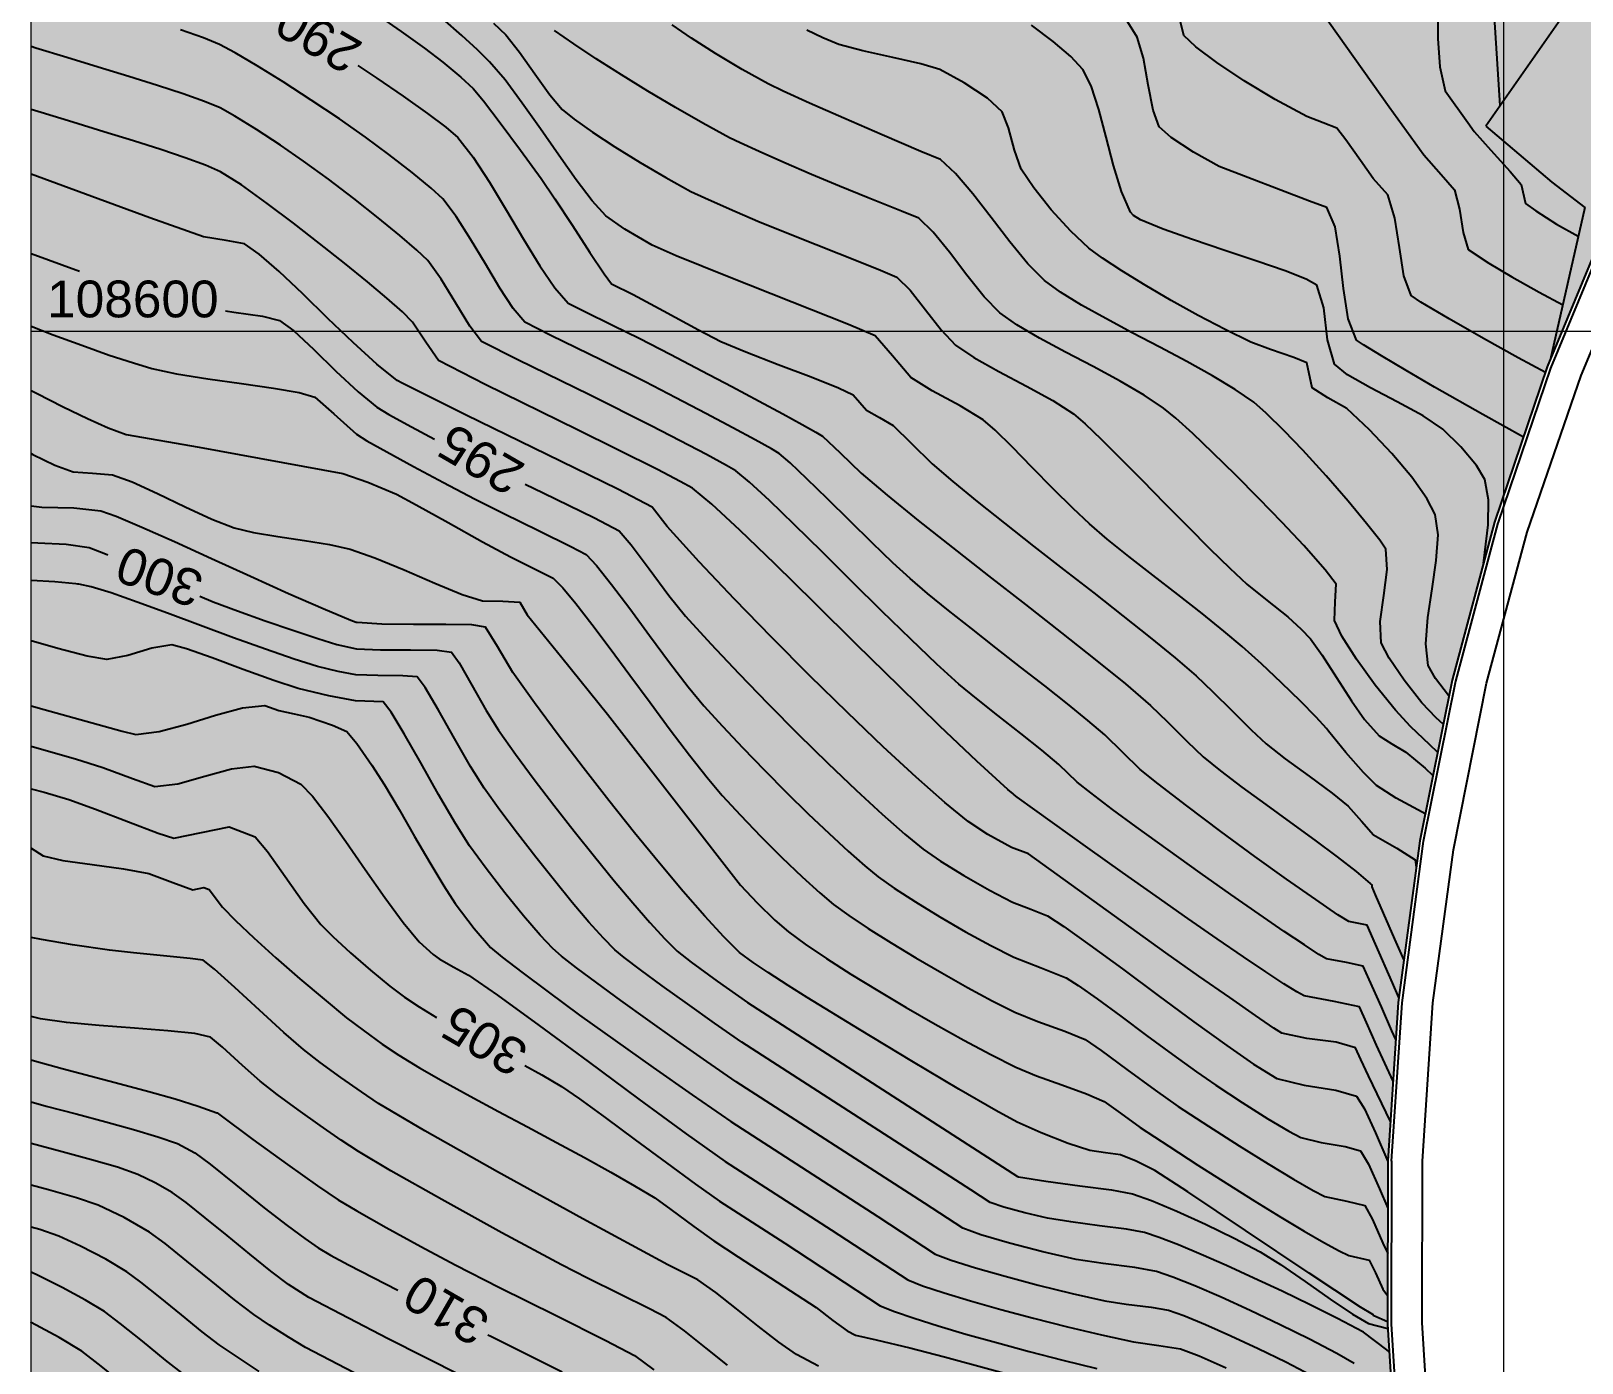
# Model space of a CAD drawing. Extents: x 62300 to 62842, y 108162 to 108784.
# Drawn here: x 62300 to 62352.7, y 108565 to 108610.2 of the extents above; entities that cross this region are included whole.
import ezdxf
from ezdxf.enums import TextEntityAlignment as Align

# ---------------------------------------------------------------- set-up
doc = ezdxf.new("R2010")
doc.units = 0
doc.header["$LTSCALE"] = 1.000002
doc.header["$MEASUREMENT"] = 0
for name, color, linetype in [('colore lago', 131, 'Continuous'), ('coordinate', 2, 'Continuous'), ('Couronnement', 7, 'Continuous'), ('curve livello 1m', 2, 'Continuous'), ('curve livello 5m', 7, 'Continuous'), ('Per+Mod Surf', 7, 'Continuous')]:
    doc.layers.add(name, color=color, linetype=linetype)
doc.layers.add('Colori bordi', color=5, linetype='Continuous', plot=False)
doc.styles.add('ARIAL', font='arial.ttf')

msp = doc.modelspace()

# ---------------------------------------------------------------- hatches: boundary and pattern name
at = {"layer": 'colore lago', "linetype": 'Continuous', "lineweight": 0}
msp.add_hatch(color=256, dxfattribs=at).paths.add_polyline_path([(62424.984, 108653.069), (62419.433, 108652.547), (62413.953, 108651.637), (62408.529, 108650.359), (62403.21, 108648.764), (62398.021, 108646.797), (62392.955, 108644.487), (62388.067, 108641.873), (62383.347, 108638.914), (62379.143, 108635.919), (62374.987, 108632.528), (62370.912, 108628.752), (62367.864, 108625.55), (62364.577, 108621.72), (62361.992, 108618.302), (62358.884, 108613.699), (62356.087, 108608.883), (62353.615, 108603.924), (62351.491, 108598.79), (62349.698, 108593.52), (62348.257, 108588.148), (62347.162, 108582.699), (62346.433, 108577.206), (62346.076, 108571.827), (62346.067, 108566.27), (62346.414, 108560.708), (62347.156, 108555.214), (62348.241, 108549.757), (62349.108, 108546.543), (62347.868, 108543.897), (62343.805, 108542.34), (62343.071, 108542.931), (62342.215, 108543.399), (62341.494, 108543.605), (62340.731, 108543.397), (62339.788, 108542.895), (62338.814, 108542.367), (62337.958, 108542.081), (62337.463, 108542.167), (62336.538, 108542.374), (62334.253, 108542.969), (62331.322, 108543.785), (62328.139, 108544.685), (62325.098, 108545.533), (62322.593, 108546.195), (62321.848, 108546.361), (62320.984, 108546.545), (62320.474, 108546.666), (62319.859, 108546.963), (62319.103, 108547.335), (62317.961, 108547.824), (62316.581, 108548.386), (62315.066, 108548.989), (62313.523, 108549.599), (62312.055, 108550.183), (62310.769, 108550.711), (62309.769, 108551.147), (62309.112, 108551.475), (62308.074, 108552.131), (62305.134, 108553.829), (62301.974, 108555.846), (62300, 108557.145), (62300, 108746.102), (62331.882, 108763.679), (62334.507, 108761.512), (62338.392, 108758.6), (62343.084, 108755.721), (62348.103, 108752.428), (62352.959, 108748.821), (62356.982, 108746.672), (62361.491, 108743.204), (62364.809, 108741.018), (62364.85, 108740.982), (62366.701, 108739.452), (62368.7, 108737.832), (62369.305, 108737.355), (62369.749, 108737.014), (62370.359, 108736.582), (62371.24, 108735.973), (62371.627, 108735.711), (62374.472, 108733.847), (62374.708, 108733.696), (62375.544, 108733.194), (62376.513, 108732.622), (62377.024, 108732.307), (62377.264, 108731.984), (62377.853, 108731.572), (62378.743, 108731.016), (62379.493, 108730.514), (62379.904, 108730.173), (62380.53, 108729.628), (62381.289, 108728.95), (62382.099, 108728.213), (62382.879, 108727.488), (62383.568, 108726.81), (62384.361, 108726.013), (62384.891, 108725.5), (62385.513, 108725.007), (62386.29, 108724.44), (62387.153, 108723.834), (62388.028, 108723.224), (62388.845, 108722.646), (62389.533, 108722.136), (62390.019, 108721.728), (62390.461, 108721.189), (62391.046, 108720.467), (62391.593, 108719.84), (62392.228, 108719.121), (62392.561, 108718.731), (62392.862, 108718.087), (62393.16, 108717.245), (62393.458, 108716.296), (62393.758, 108715.335), (62394.064, 108714.455), (62394.378, 108713.747), (62394.629, 108713.387), (62395.018, 108712.892), (62395.432, 108712.426), (62395.814, 108712.034), (62396.33, 108711.596), (62397.152, 108710.938), (62398.032, 108710.258), (62398.87, 108709.636), (62399.584, 108709.126), (62399.96, 108708.881), (62400.685, 108708.661), (62401.612, 108708.484), (62402.549, 108708.306), (62403.305, 108708.084), (62403.979, 108707.68), (62404.973, 108707.002), (62405.674, 108706.477), (62406.299, 108705.979), (62406.659, 108705.658), (62407.074, 108705.014), (62407.565, 108704.234), (62408.06, 108703.631), (62408.444, 108703.148), (62408.613, 108702.358), (62408.809, 108701.374), (62409.055, 108700.585), (62409.399, 108699.598), (62409.737, 108698.707), (62410.053, 108697.961), (62410.417, 108697.156), (62410.768, 108696.423), (62411.044, 108695.894), (62411.352, 108695.436), (62411.941, 108694.585), (62412.688, 108693.536), (62413.24, 108692.756), (62413.64, 108692.028), (62414.101, 108691.1), (62414.582, 108690.096), (62415.042, 108689.143), (62415.44, 108688.363), (62415.735, 108687.883), (62416.22, 108687.475), (62417.091, 108686.877), (62417.986, 108686.309), (62418.762, 108685.857), (62419.277, 108685.61), (62419.98, 108685.523), (62420.747, 108685.436), (62421.269, 108685.254), (62422.042, 108684.935), (62422.834, 108684.575), (62423.302, 108684.318), (62424.281, 108683.305), (62425.656, 108681.875), (62426.449, 108681.066), (62427.156, 108680.351), (62427.673, 108679.833), (62427.895, 108679.62), (62428.432, 108679.384), (62429.04, 108678.92), (62429.869, 108678.212), (62430.484, 108677.629), (62430.843, 108677.243), (62431.218, 108676.364), (62431.557, 108675.296), (62431.913, 108674.527), (62432.355, 108674.247), (62432.858, 108673.942), (62433.455, 108673.231), (62434.097, 108672.326), (62434.701, 108671.601), (62435.197, 108671.28), (62435.685, 108671.01), (62436.144, 108670.755), (62436.707, 108670.388), (62437.492, 108669.855), (62438.358, 108669.253), (62439.162, 108668.678), (62440.078, 108667.996), (62441.13, 108667.19), (62442.002, 108666.501), (62442.908, 108665.758), (62443.789, 108665.021), (62444.562, 108664.359), (62445.144, 108663.844), (62445.453, 108663.547), (62446.014, 108662.665), (62446.501, 108661.941), (62447.153, 108661.7), (62448.876, 108661.081), (62447.183, 108652.749), (62446.943, 108651.566), (62441.595, 108652.495), (62436.09, 108653.04), (62430.527, 108653.236)])

# ---------------------------------------------------------------- linework, layer by layer
at = {"layer": 'Colori bordi', "linetype": 'Continuous', "lineweight": 0, "flags": 128}
for points in [[(62300, 108557.145), (62300, 108746.102)], [(62353.615, 108603.924), (62351.491, 108598.79), (62349.698, 108593.52), (62348.257, 108588.148), (62347.162, 108582.699), (62346.433, 108577.206), (62346.076, 108571.827), (62346.067, 108566.27), (62346.414, 108560.708)]]:
    msp.add_lwpolyline(points, dxfattribs=at)
at = {"layer": 'coordinate', "linetype": 'Continuous', "lineweight": 0}
for p, q in [((62350, 108778.484), (62350, 108403.974)), ((62300, 108600), (62447.744, 108600))]:
    msp.add_line(p, q, dxfattribs=at)
at = {"layer": 'Couronnement', "linetype": 'Continuous'}
for p, q in [((62353.615, 108603.924), (62351.491, 108598.79)), ((62353.726, 108603.878), (62351.602, 108598.744)), ((62352.639, 108598.497), (62354.69, 108603.437)), ((62351.491, 108598.79), (62349.698, 108593.52)), ((62351.602, 108598.744), (62349.811, 108593.481)), ((62350.812, 108593.172), (62352.639, 108598.497)), ((62349.698, 108593.52), (62348.257, 108588.148)), ((62349.814, 108593.489), (62348.373, 108588.117)), ((62349.429, 108588.045), (62350.812, 108593.172)), ((62348.257, 108588.148), (62347.162, 108582.699)), ((62348.373, 108588.117), (62347.279, 108582.675)), ((62348.311, 108582.387), (62349.429, 108588.045)), ((62347.162, 108582.699), (62346.433, 108577.206)), ((62347.281, 108582.683), (62346.551, 108577.187)), ((62347.601, 108577.186), (62348.311, 108582.387)), ((62346.433, 108577.206), (62346.076, 108571.827)), ((62346.551, 108577.187), (62346.195, 108571.819)), ((62347.25, 108571.811), (62347.601, 108577.186)), ((62346.076, 108571.827), (62346.067, 108566.27)), ((62346.196, 108571.827), (62346.187, 108566.27)), ((62347.237, 108566.33), (62347.25, 108571.811)), ((62346.067, 108566.27), (62346.414, 108560.708)), ((62346.187, 108566.277), (62346.534, 108560.72)), ((62347.587, 108560.868), (62347.237, 108566.33))]:
    msp.add_line(p, q, dxfattribs=at)
at = {"layer": 'curve livello 1m', "flags": 128}
for points in [[(62349.893, 108607.669), (62349.533, 108613.332)], [(62347.776, 108611.041), (62347.773, 108609.949), (62347.848, 108608.978), (62348.028, 108608.172), (62348.792, 108607.091), (62349.011, 108606.787), (62349.571, 108606.15), (62350.233, 108605.425), (62350.602, 108604.983), (62350.751, 108604.341), (62351.104, 108604.088), (62351.803, 108603.643), (62352.545, 108603.225)], [(62311.722, 108610.768), (62312.573, 108610.181), (62313.358, 108609.621), (62313.358, 108609.621), (62313.981, 108609.142), (62314.595, 108608.633), (62315.016, 108608.245), (62315.016, 108608.245), (62315.364, 108607.826), (62315.937, 108607.082), (62316.625, 108606.157), (62317.321, 108605.193), (62317.321, 108605.193), (62317.794, 108604.497), (62318.385, 108603.594), (62318.979, 108602.681), (62319.46, 108601.955), (62319.712, 108601.61), (62319.712, 108601.61), (62320.444, 108601.246), (62321.477, 108600.697), (62322.67, 108600.051), (62323.42, 108599.658), (62323.42, 108599.658), (62324.276, 108599.297), (62325.376, 108598.874), (62326.498, 108598.449), (62327.421, 108598.085), (62327.925, 108597.845), (62328.372, 108597.324), (62328.81, 108597.067), (62329.274, 108596.799), (62329.886, 108596.204), (62330.6, 108595.498), (62331.304, 108594.894), (62332.133, 108594.215), (62333.057, 108593.48), (62334.045, 108592.706), (62335.065, 108591.912), (62336.087, 108591.117), (62337.079, 108590.34), (62338.011, 108589.598), (62338.852, 108588.911), (62339.571, 108588.296), (62340.127, 108587.769), (62340.787, 108587.111), (62341.433, 108586.467), (62341.95, 108585.983), (62342.595, 108585.477), (62343.405, 108584.885), (62344.183, 108584.314), (62344.733, 108583.871), (62345.178, 108583.365), (62345.593, 108582.902), (62346.382, 108582.439), (62347.01, 108582.044), (62347.042, 108581.797)], [(62347.345, 108583.61), (62347.246, 108583.665), (62346.363, 108584.14), (62345.687, 108584.578), (62345.687, 108584.578), (62345.249, 108585.014), (62344.646, 108585.693), (62344.058, 108586.413), (62344.058, 108586.413), (62343.994, 108586.509), (62343.641, 108586.896), (62343.109, 108587.435), (62342.466, 108588.06), (62341.782, 108588.703), (62341.125, 108589.298), (62341.125, 108589.298), (62340.51, 108589.818), (62339.766, 108590.415), (62338.946, 108591.058), (62338.101, 108591.714), (62337.285, 108592.354), (62336.549, 108592.945), (62335.945, 108593.457), (62335.945, 108593.457), (62335.389, 108593.981), (62334.717, 108594.651), (62334.002, 108595.377), (62333.318, 108596.071), (62332.738, 108596.641), (62332.337, 108596.997), (62332.337, 108596.997), (62331.552, 108597.473), (62330.602, 108597.977), (62329.883, 108598.425), (62329.883, 108598.425), (62329.257, 108599.162), (62328.665, 108599.843), (62328.665, 108599.843), (62327.763, 108600.228), (62325.844, 108600.989), (62323.648, 108601.857), (62321.913, 108602.56), (62321.093, 108602.923), (62320.165, 108603.47), (62319.52, 108603.925), (62319.059, 108604.431), (62318.516, 108605.14), (62317.921, 108605.98), (62317.301, 108606.875), (62316.683, 108607.752), (62316.097, 108608.536), (62315.57, 108609.155), (62315.164, 108609.556), (62314.626, 108610.05), (62313.982, 108610.616)], [(62350.679, 108596.404), (62349.301, 108597.17), (62347.658, 108598.107), (62347.658, 108598.107), (62346.703, 108598.668), (62345.86, 108599.169), (62345.254, 108599.538), (62345.009, 108599.7), (62345.009, 108599.7), (62344.729, 108600.427), (62344.571, 108601.448), (62344.452, 108602.556), (62344.292, 108603.544), (62344.006, 108604.207), (62344.006, 108604.207), (62343.42, 108604.424), (62340.347, 108605.596), (62339.476, 108606.087), (62338.721, 108606.585), (62338.309, 108606.94), (62338.309, 108606.94), (62338.103, 108607.511), (62337.94, 108608.368), (62337.775, 108609.276), (62337.562, 108609.994), (62337.562, 108609.994), (62337.132, 108610.678)], [(62351.428, 108598.605), (62350.501, 108599.1), (62349.325, 108599.753), (62348.158, 108600.42), (62347.199, 108600.989), (62347.199, 108600.989), (62346.866, 108601.21), (62346.624, 108601.886), (62346.47, 108602.844), (62346.316, 108603.841), (62346.077, 108604.63), (62346.077, 108604.63), (62345.583, 108605.19), (62345.143, 108605.796), (62344.648, 108606.508), (62344.347, 108606.902), (62344.347, 108606.902), (62343.883, 108607.084), (62343.327, 108607.29), (62343.327, 108607.29), (62342.255, 108607.874), (62341.201, 108608.508), (62340.266, 108609.125), (62339.551, 108609.659), (62339.154, 108610.044), (62339.154, 108610.044), (62338.937, 108610.932)], [(62346.455, 108577.374), (62346.237, 108577.869), (62345.662, 108579.186), (62345.371, 108579.829), (62345.371, 108579.829), (62344.756, 108579.951), (62344.384, 108580.183), (62343.629, 108580.698), (62342.638, 108581.393), (62341.562, 108582.164), (62341.562, 108582.164), (62340.405, 108583.015), (62339.248, 108583.883), (62338.275, 108584.631), (62337.667, 108585.12), (62337.667, 108585.12), (62337.077, 108585.692), (62336.461, 108586.293), (62336.461, 108586.293), (62335.887, 108586.782), (62335.199, 108587.342), (62334.428, 108587.954), (62333.605, 108588.597), (62332.764, 108589.252), (62331.936, 108589.9), (62331.154, 108590.52), (62330.448, 108591.094), (62329.851, 108591.6), (62329.851, 108591.6), (62329.272, 108592.132), (62328.569, 108592.81), (62327.805, 108593.561), (62327.043, 108594.314), (62326.348, 108594.994), (62325.78, 108595.531), (62325.405, 108595.85), (62325.405, 108595.85), (62325.142, 108596.007), (62324.597, 108596.308), (62323.832, 108596.719), (62322.913, 108597.207), (62321.9, 108597.738), (62320.858, 108598.278), (62320.858, 108598.278), (62319.369, 108599.019), (62317.647, 108599.862), (62316.773, 108600.308), (62316.376, 108600.773), (62315.921, 108601.466), (62315.43, 108602.286), (62314.927, 108603.132), (62314.436, 108603.901), (62313.98, 108604.493), (62313.587, 108604.857), (62312.938, 108605.393), (62312.155, 108606.004), (62311.362, 108606.59), (62310.473, 108607.211), (62309.517, 108607.852), (62308.563, 108608.47), (62307.679, 108609.021), (62306.936, 108609.461), (62306.401, 108609.746), (62305.852, 108609.969), (62305.08, 108610.233)], [(62315.705, 108610.463), (62316.123, 108610.065), (62316.123, 108610.065), (62316.59, 108609.485), (62317.113, 108608.742), (62317.62, 108608.026), (62318.037, 108607.531), (62318.037, 108607.531), (62318.447, 108607.202), (62319.065, 108606.768), (62319.83, 108606.267), (62320.682, 108605.737), (62321.561, 108605.219), (62322.405, 108604.749), (62322.405, 108604.749), (62322.877, 108604.528), (62323.72, 108604.155), (62324.682, 108603.742), (62324.682, 108603.742), (62325.896, 108603.25), (62327.432, 108602.643), (62328.774, 108602.111), (62329.406, 108601.842), (62329.853, 108601.392), (62330.372, 108600.729), (62330.905, 108600.044), (62331.393, 108599.526), (62332.015, 108599.105), (62332.868, 108598.633), (62333.809, 108598.137), (62334.7, 108597.648), (62335.399, 108597.195), (62335.798, 108596.853), (62336.344, 108596.335), (62337.001, 108595.683), (62337.734, 108594.942), (62338.507, 108594.154), (62339.285, 108593.365), (62340.032, 108592.616), (62340.712, 108591.952), (62341.289, 108591.416), (62341.982, 108590.86), (62342.68, 108590.299), (62343.129, 108589.881), (62343.451, 108589.551), (62343.842, 108589.003), (62344.336, 108588.238), (62344.846, 108587.444), (62345.288, 108586.811), (62345.78, 108586.255), (62346.217, 108585.988), (62346.69, 108585.705), (62347.342, 108585.162), (62347.608, 108584.917)], [(62347.767, 108585.709), (62347.498, 108585.949), (62346.846, 108586.577), (62346.333, 108587.126), (62346.333, 108587.126), (62345.647, 108587.979), (62345.009, 108588.868), (62344.514, 108589.65), (62344.26, 108590.182), (62344.26, 108590.182), (62344.292, 108590.808), (62344.318, 108591.416), (62344.318, 108591.416), (62343.952, 108591.895), (62343.225, 108592.72), (62343.225, 108592.72), (62342.487, 108593.504), (62341.699, 108594.318), (62340.902, 108595.12), (62340.138, 108595.869), (62339.449, 108596.525), (62338.876, 108597.047), (62338.462, 108597.393), (62338.462, 108597.393), (62337.804, 108597.835), (62336.983, 108598.308), (62336.069, 108598.799), (62335.133, 108599.29), (62334.246, 108599.769), (62333.479, 108600.219), (62332.903, 108600.627), (62332.903, 108600.627), (62332.369, 108601.175), (62331.785, 108601.905), (62331.192, 108602.682), (62330.632, 108603.372), (62330.146, 108603.84), (62330.146, 108603.84), (62329.561, 108604.084), (62328.43, 108604.53), (62327.451, 108604.924), (62327.451, 108604.924), (62326.505, 108605.328), (62325.568, 108605.735), (62324.732, 108606.105), (62324.085, 108606.398), (62323.717, 108606.576), (62322.815, 108607.071), (62321.884, 108607.605), (62320.952, 108608.159), (62320.047, 108608.715), (62319.197, 108609.256), (62318.431, 108609.764), (62317.776, 108610.22)], [(62348.151, 108587.62), (62348.14, 108587.63), (62348.14, 108587.63), (62347.699, 108588.212), (62347.449, 108588.65), (62347.449, 108588.65), (62347.371, 108589.386), (62347.44, 108590.282), (62347.582, 108591.254), (62347.721, 108592.217), (62347.781, 108593.088), (62347.688, 108593.782), (62347.688, 108593.782), (62347.404, 108594.326), (62346.888, 108595.044), (62346.214, 108595.849), (62345.454, 108596.653), (62344.679, 108597.373), (62344.042, 108597.745), (62343.511, 108598.075), (62343.511, 108598.075), (62343.322, 108598.925), (62342.885, 108599.112), (62342.095, 108599.377), (62341.421, 108599.631), (62341.421, 108599.631), (62340.558, 108600.056), (62339.641, 108600.538), (62338.717, 108601.05), (62337.835, 108601.562), (62337.044, 108602.048), (62336.39, 108602.48), (62335.923, 108602.828), (62335.923, 108602.828), (62335.309, 108603.406), (62334.649, 108604.129), (62334.051, 108604.873), (62333.622, 108605.511), (62333.622, 108605.511), (62333.393, 108606.147), (62333.192, 108606.913), (62332.975, 108607.457), (62332.975, 108607.457), (62332.476, 108607.913), (62331.692, 108608.443), (62330.858, 108608.887), (62330.858, 108608.887), (62330.215, 108609.081), (62329.261, 108609.297), (62328.25, 108609.522), (62327.438, 108609.743), (62326.895, 108609.963), (62326.342, 108610.228)], [(62349.323, 108592.121), (62349.376, 108592.481), (62349.48, 108593.43), (62349.493, 108594.274), (62349.373, 108594.965), (62349.373, 108594.965), (62349.084, 108595.446), (62348.553, 108596.079), (62347.94, 108596.675), (62347.94, 108596.675), (62347.276, 108597.126), (62346.398, 108597.606), (62345.483, 108598.082), (62344.711, 108598.521), (62344.26, 108598.887), (62344.26, 108598.887), (62344.026, 108599.712), (62343.903, 108600.795), (62343.664, 108601.566), (62343.664, 108601.566), (62343.306, 108601.771), (62342.588, 108602.05), (62341.626, 108602.382), (62340.538, 108602.744), (62339.439, 108603.114), (62338.446, 108603.47), (62337.675, 108603.789), (62337.675, 108603.789), (62337.434, 108603.929), (62337.332, 108604.047), (62337.032, 108604.744), (62336.763, 108605.631), (62336.511, 108606.598), (62336.263, 108607.536), (62336.004, 108608.337), (62335.722, 108608.89), (62335.722, 108608.89), (62335.315, 108609.329), (62334.715, 108609.843), (62333.97, 108610.4)], [(62346.35, 108575.949), (62346.214, 108576.239), (62345.856, 108577.05), (62345.448, 108577.984), (62345.242, 108578.441), (62345.242, 108578.441), (62344.671, 108578.565), (62343.996, 108578.688), (62343.996, 108578.688), (62343.736, 108578.837), (62343.243, 108579.156), (62342.556, 108579.619), (62341.712, 108580.2), (62340.749, 108580.871), (62339.705, 108581.608), (62338.618, 108582.383), (62337.526, 108583.17), (62337.526, 108583.17), (62336.729, 108583.758), (62335.988, 108584.321), (62335.525, 108584.689), (62335.525, 108584.689), (62334.906, 108585.291), (62334.332, 108585.77), (62333.61, 108586.341), (62332.836, 108586.945), (62332.104, 108587.523), (62331.511, 108588.017), (62331.511, 108588.017), (62330.765, 108588.696), (62329.877, 108589.543), (62328.898, 108590.499), (62327.877, 108591.505), (62326.866, 108592.504), (62325.915, 108593.438), (62325.076, 108594.248), (62324.398, 108594.875), (62323.932, 108595.263), (62323.932, 108595.263), (62323.614, 108595.446), (62322.94, 108595.81), (62322.046, 108596.283), (62321.065, 108596.794), (62321.065, 108596.794), (62318.964, 108597.838), (62316.537, 108599.028), (62315.303, 108599.657), (62314.897, 108600.175), (62314.422, 108600.955), (62313.928, 108601.773), (62313.47, 108602.404), (62313.104, 108602.755), (62312.525, 108603.254), (62311.792, 108603.853), (62310.964, 108604.505), (62310.098, 108605.163), (62309.254, 108605.781), (62308.476, 108606.319), (62307.655, 108606.855), (62306.926, 108607.304), (62306.421, 108607.584), (62305.889, 108607.805), (62305.166, 108608.061), (62304.296, 108608.346), (62303.319, 108608.652), (62302.277, 108608.972), (62301.213, 108609.297), (62300.168, 108609.621), (62300, 108609.675)], [(62346.256, 108574.535), (62345.687, 108575.752), (62345.35, 108576.52), (62345.113, 108577.052), (62345.113, 108577.052), (62344.253, 108577.239), (62343.235, 108577.425), (62343.235, 108577.425), (62342.988, 108577.561), (62342.547, 108577.839), (62341.934, 108578.242), (62341.172, 108578.756), (62340.282, 108579.366), (62339.286, 108580.056), (62338.207, 108580.811), (62337.065, 108581.616), (62335.884, 108582.455), (62334.685, 108583.314), (62333.49, 108584.177), (62333.49, 108584.177), (62333.384, 108584.257), (62333.351, 108584.289), (62333.171, 108584.434), (62332.117, 108585.394), (62330.862, 108586.591), (62329.477, 108587.942), (62328.035, 108589.364), (62326.606, 108590.776), (62325.262, 108592.096), (62324.076, 108593.24), (62323.117, 108594.128), (62322.459, 108594.675), (62322.459, 108594.675), (62322.049, 108594.902), (62321.272, 108595.309), (62321.272, 108595.309), (62318.56, 108596.658), (62315.426, 108598.194), (62313.833, 108599.006), (62313.413, 108599.625), (62312.96, 108600.315), (62312.612, 108600.657), (62312.088, 108601.122), (62311.421, 108601.683), (62310.646, 108602.313), (62309.797, 108602.984), (62308.908, 108603.669), (62308.014, 108604.34), (62307.147, 108604.972), (62306.44, 108605.421), (62305.921, 108605.641), (62305.235, 108605.892), (62304.413, 108606.169), (62303.484, 108606.466), (62302.478, 108606.779), (62301.422, 108607.102), (62300.348, 108607.43), (62300, 108607.538)], [(62346.164, 108573.156), (62345.417, 108574.715), (62345.16, 108575.265), (62344.984, 108575.664), (62344.324, 108575.851), (62343.321, 108575.976), (62342.475, 108576.162), (62342.475, 108576.162), (62342.21, 108576.333), (62341.588, 108576.758), (62340.706, 108577.369), (62339.657, 108578.102), (62338.535, 108578.891), (62338.535, 108578.891), (62335.826, 108580.846), (62333.871, 108582.248), (62333.871, 108582.248), (62333.299, 108582.471), (62332.494, 108582.913), (62331.824, 108583.348), (62331.824, 108583.348), (62331.033, 108583.995), (62330.058, 108584.854), (62328.941, 108585.885), (62327.723, 108587.047), (62326.447, 108588.298), (62325.154, 108589.597), (62323.888, 108590.902), (62322.69, 108592.173), (62321.601, 108593.368), (62321.601, 108593.368), (62321.09, 108594.025), (62319.93, 108594.635), (62317.52, 108595.814), (62314.774, 108597.152), (62312.606, 108598.237), (62312.434, 108598.332), (62311.745, 108598.883), (62310.943, 108599.614), (62310.084, 108600.438), (62309.228, 108601.271), (62308.43, 108602.027), (62307.75, 108602.621), (62307.245, 108602.967), (62306.623, 108603.082), (62305.861, 108603.209), (62304.037, 108603.853), (62300.865, 108605.021), (62300, 108605.334)], [(62300, 108600.177), (62300.756, 108599.883), (62301.729, 108599.523), (62302.659, 108599.194), (62303.476, 108598.923), (62304.107, 108598.735), (62304.107, 108598.735), (62304.946, 108598.558), (62306.008, 108598.389), (62307.149, 108598.227), (62308.229, 108598.07), (62309.104, 108597.918), (62309.633, 108597.768), (62309.633, 108597.768), (62310.289, 108597.193), (62311.048, 108596.504), (62311.048, 108596.504), (62311.409, 108596.284), (62312.087, 108595.901), (62312.986, 108595.409), (62314.009, 108594.859), (62315.06, 108594.304), (62316.029, 108593.819), (62317.256, 108593.221), (62318.333, 108592.694), (62318.851, 108592.422), (62319.201, 108592.049), (62319.712, 108591.404), (62320.33, 108590.579), (62321.006, 108589.662), (62321.685, 108588.746), (62322.318, 108587.921), (62322.85, 108587.278), (62323.481, 108586.585), (62324.175, 108585.849), (62324.909, 108585.093), (62325.658, 108584.34), (62326.397, 108583.616), (62327.103, 108582.943), (62327.75, 108582.345), (62328.315, 108581.847), (62328.773, 108581.472), (62329.317, 108581.086), (62330.035, 108580.621), (62330.864, 108580.116), (62331.739, 108579.608), (62332.597, 108579.137), (62333.373, 108578.739), (62334.302, 108578.38), (62335.158, 108578.044), (62335.566, 108577.781), (62336.207, 108577.324), (62337.006, 108576.737), (62337.885, 108576.086), (62338.767, 108575.434), (62339.575, 108574.847), (62340.234, 108574.39), (62341.135, 108573.803), (62342.007, 108573.256), (62342.716, 108572.832), (62343.126, 108572.614), (62343.816, 108572.45), (62344.631, 108572.317), (62345.151, 108572.162), (62345.425, 108571.708), (62345.793, 108570.873), (62346.073, 108570.221)], [(62300, 108597.993), (62300.185, 108597.897), (62301.096, 108597.437), (62301.92, 108597.036), (62302.619, 108596.719), (62302.619, 108596.719), (62303.23, 108596.498), (62305.712, 108596.063), (62310.59, 108595.175), (62311.441, 108594.872), (62312.409, 108594.463), (62312.409, 108594.463), (62313.08, 108594.108), (62314.161, 108593.508), (62315.335, 108592.854), (62316.286, 108592.337), (62317.123, 108591.925), (62317.732, 108591.62), (62318.056, 108591.292), (62318.504, 108590.754), (62319.05, 108590.05), (62319.669, 108589.225), (62320.335, 108588.323), (62321.023, 108587.39), (62321.706, 108586.469), (62322.36, 108585.607), (62322.958, 108584.846), (62323.475, 108584.233), (62324.094, 108583.56), (62324.786, 108582.841), (62325.501, 108582.128), (62326.184, 108581.471), (62326.784, 108580.923), (62327.248, 108580.535), (62327.769, 108580.158), (62328.434, 108579.715), (62329.205, 108579.228), (62330.048, 108578.717), (62330.926, 108578.205), (62331.804, 108577.712), (62332.644, 108577.261), (62333.41, 108576.872), (62334.188, 108576.56), (62335.11, 108576.228), (62335.801, 108575.941), (62336.342, 108575.574), (62337.217, 108574.931), (62338.172, 108574.225), (62338.951, 108573.673), (62339.981, 108572.998), (62341.024, 108572.332), (62342.01, 108571.718), (62342.871, 108571.198), (62343.538, 108570.814), (62343.94, 108570.61), (62344.681, 108570.456), (62345.294, 108570.308), (62345.555, 108569.837), (62345.902, 108569.028), (62346.071, 108568.681)], [(62300, 108595.844), (62300.063, 108595.811), (62300.812, 108595.457), (62301.432, 108595.231), (62301.432, 108595.231), (62302.091, 108595.179), (62302.767, 108595.129), (62302.767, 108595.129), (62303.44, 108594.886), (62304.299, 108594.49), (62305.235, 108594.035), (62306.138, 108593.614), (62306.898, 108593.321), (62306.898, 108593.321), (62307.55, 108593.17), (62308.384, 108593.032), (62309.285, 108592.897), (62310.141, 108592.757), (62310.839, 108592.603), (62310.839, 108592.603), (62311.671, 108592.31), (62312.674, 108591.893), (62313.711, 108591.446), (62314.643, 108591.065), (62315.331, 108590.845), (62316.026, 108590.831), (62316.597, 108590.801), (62316.854, 108590.373), (62318.021, 108588.925), (62319.58, 108587), (62322.155, 108583.681), (62324.099, 108581.188), (62324.664, 108580.589), (62325.265, 108580), (62325.723, 108579.597), (62326.294, 108579.182), (62327.01, 108578.699), (62327.842, 108578.167), (62328.755, 108577.605), (62329.72, 108577.032), (62330.703, 108576.467), (62331.673, 108575.928), (62332.598, 108575.435), (62333.447, 108575.006), (62334.143, 108574.717), (62335.007, 108574.404), (62335.841, 108574.1), (62336.444, 108573.839), (62336.995, 108573.446), (62337.669, 108572.957), (62338.637, 108572.32), (62339.627, 108571.679), (62340.612, 108571.053), (62341.561, 108570.459), (62342.445, 108569.916), (62343.236, 108569.441), (62343.904, 108569.053), (62344.42, 108568.769), (62344.754, 108568.607), (62345.438, 108568.454), (62345.654, 108568.019), (62345.912, 108567.464), (62346.069, 108567.248)], [(62346.067, 108566.352), (62345.604, 108566.564), (62345.604, 108566.564), (62345.59, 108566.582), (62345.581, 108566.6), (62345.569, 108566.603), (62345.151, 108566.86), (62343.405, 108568.009), (62341.24, 108569.463), (62339.282, 108570.775), (62338.159, 108571.496), (62338.159, 108571.496), (62337.53, 108571.809), (62337.001, 108572.023), (62337.001, 108572.023), (62336.488, 108572.1), (62335.953, 108572.178), (62335.953, 108572.178), (62335.223, 108572.417), (62334.309, 108572.773), (62333.484, 108573.139), (62333.484, 108573.139), (62332.759, 108573.536), (62331.512, 108574.26), (62329.915, 108575.209), (62328.139, 108576.282), (62326.355, 108577.377), (62326.355, 108577.377), (62325.714, 108577.781), (62325.036, 108578.219), (62324.524, 108578.558), (62324.524, 108578.558), (62324.054, 108578.9), (62323.526, 108579.433), (62322.883, 108580.135), (62322.148, 108580.978), (62321.344, 108581.932), (62320.494, 108582.97), (62319.621, 108584.063), (62318.749, 108585.182), (62317.9, 108586.298), (62317.097, 108587.384), (62316.364, 108588.411), (62316.364, 108588.411), (62315.841, 108589.299), (62315.437, 108589.954), (62315.437, 108589.954), (62314.971, 108590.026), (62314.083, 108590.046), (62312.993, 108590.045), (62311.918, 108590.055), (62311.076, 108590.106), (62311.047, 108590.112), (62310.866, 108590.175), (62309.916, 108590.568), (62308.749, 108591.082), (62307.458, 108591.666), (62306.134, 108592.27), (62304.871, 108592.845), (62303.76, 108593.341), (62302.895, 108593.707), (62302.368, 108593.895), (62301.453, 108593.99), (62300.372, 108594.016), (62300, 108594.058)], [(62346.125, 108565.337), (62346.038, 108565.408), (62345.253, 108566), (62345.253, 108566), (62345.226, 108566.016), (62344.363, 108566.467), (62343.439, 108566.932), (62342.483, 108567.396), (62341.528, 108567.845), (62340.602, 108568.266), (62339.738, 108568.644), (62338.964, 108568.967), (62338.312, 108569.219), (62337.812, 108569.388), (62337.812, 108569.388), (62337.207, 108569.501), (62336.288, 108569.622), (62335.306, 108569.749), (62334.514, 108569.878), (62334.514, 108569.878), (62333.751, 108570.058), (62333.032, 108570.255), (62332.572, 108570.412), (62332.572, 108570.412), (62331.916, 108570.841), (62324.142, 108575.857), (62323.214, 108576.5), (62322.29, 108577.152), (62321.429, 108577.771), (62320.693, 108578.312), (62320.14, 108578.732), (62319.83, 108578.988), (62319.83, 108578.988), (62319.438, 108579.389), (62318.946, 108579.936), (62318.382, 108580.598), (62317.772, 108581.341), (62317.141, 108582.134), (62316.515, 108582.944), (62315.92, 108583.739), (62315.384, 108584.487), (62315.384, 108584.487), (62314.929, 108585.213), (62314.383, 108586.164), (62313.839, 108587.13), (62313.386, 108587.899), (62313.117, 108588.26), (62313.117, 108588.26), (62312.628, 108588.303), (62311.774, 108588.304), (62311.036, 108588.333), (62311.036, 108588.333), (62310.43, 108588.447), (62309.729, 108588.618), (62308.932, 108588.865), (62307.961, 108589.2), (62306.88, 108589.591), (62305.752, 108590.009), (62304.64, 108590.421), (62303.608, 108590.799), (62302.72, 108591.111), (62302.038, 108591.326), (62301.627, 108591.414), (62301.593, 108591.406), (62301.517, 108591.425), (62300.807, 108591.495), (62300, 108591.534)], [(62344.933, 108564.939), (62344.348, 108565.283), (62344.348, 108565.283), (62343.42, 108565.765), (62342.42, 108566.26), (62341.402, 108566.743), (62340.419, 108567.19), (62339.525, 108567.576), (62338.774, 108567.878), (62338.218, 108568.071), (62338.218, 108568.071), (62337.483, 108568.197), (62336.409, 108568.334), (62335.491, 108568.476), (62335.491, 108568.476), (62334.365, 108568.735), (62333.227, 108569.031), (62332.258, 108569.314), (62331.639, 108569.535), (62331.639, 108569.535), (62330.337, 108570.387), (62323.951, 108574.507), (62322.948, 108575.2), (62321.935, 108575.909), (62320.95, 108576.609), (62320.03, 108577.273), (62319.21, 108577.873), (62318.527, 108578.384), (62318.018, 108578.779), (62317.719, 108579.032), (62317.719, 108579.032), (62317.288, 108579.485), (62316.723, 108580.146), (62316.09, 108580.928), (62315.458, 108581.749), (62314.894, 108582.525), (62314.414, 108583.281), (62313.839, 108584.272), (62313.237, 108585.338), (62312.677, 108586.323), (62312.228, 108587.068), (62311.957, 108587.413), (62311.016, 108587.446), (62310.114, 108587.616), (62309.07, 108587.871), (62308.243, 108588.14), (62307.204, 108588.518), (62306.15, 108588.909), (62305.277, 108589.218), (62304.781, 108589.351), (62304.101, 108589.234), (62303.287, 108588.987), (62302.575, 108588.855), (62301.91, 108588.965), (62300.915, 108589.227), (62300, 108589.489)], [(62300, 108587.275), (62300.442, 108587.151), (62303.097, 108586.418), (62303.097, 108586.418), (62303.558, 108586.303), (62304.354, 108586.406), (62305.292, 108586.661), (62306.269, 108586.963), (62307.184, 108587.207), (62307.935, 108587.288), (62307.935, 108587.288), (62308.411, 108587.123), (62308.941, 108587.009), (62309.445, 108586.898), (62309.445, 108586.898), (62310.236, 108586.626), (62310.727, 108586.403), (62310.727, 108586.403), (62311.059, 108585.998), (62311.577, 108585.269), (62311.577, 108585.269), (62312.006, 108584.591), (62312.502, 108583.754), (62313.028, 108582.846), (62313.545, 108581.954), (62314.016, 108581.164), (62314.404, 108580.564), (62315.05, 108579.712), (62315.607, 108579.075), (62315.998, 108578.745), (62316.664, 108578.228), (62317.557, 108577.56), (62318.63, 108576.774), (62319.835, 108575.907), (62321.123, 108574.991), (62322.448, 108574.063), (62323.76, 108573.156), (62328.757, 108569.932), (62330.705, 108568.658), (62331.251, 108568.451), (62332.07, 108568.193), (62333.081, 108567.903), (62334.204, 108567.606), (62335.36, 108567.322), (62336.468, 108567.074), (62337.194, 108566.962), (62338.043, 108566.853), (62338.624, 108566.753), (62339.153, 108566.567), (62339.883, 108566.267), (62340.746, 108565.885), (62341.677, 108565.451), (62342.607, 108564.996), (62343.47, 108564.55)], [(62300, 108585.906), (62300.439, 108585.785), (62301.508, 108585.474), (62302.44, 108585.187), (62302.44, 108585.187), (62303.444, 108584.812), (62304.205, 108584.538), (62304.205, 108584.538), (62304.986, 108584.628), (62305.897, 108584.885), (62306.807, 108585.142), (62307.58, 108585.228), (62307.58, 108585.228), (62308.404, 108585.009), (62309.167, 108584.615), (62309.167, 108584.615), (62309.556, 108584.212), (62310.078, 108583.532), (62310.69, 108582.668), (62311.349, 108581.716), (62312.011, 108580.768), (62312.636, 108579.918), (62313.178, 108579.26), (62313.661, 108578.831), (62313.863, 108578.686), (62314.362, 108578.407), (62314.856, 108578.132), (62315.846, 108577.45), (62317.259, 108576.422), (62318.918, 108575.195), (62320.642, 108573.918), (62322.252, 108572.739), (62323.569, 108571.806), (62327.178, 108569.477), (62329.772, 108567.78), (62330.279, 108567.582), (62331.005, 108567.34), (62331.905, 108567.068), (62332.935, 108566.776), (62334.048, 108566.479), (62335.201, 108566.187), (62336.349, 108565.914), (62337.445, 108565.672), (62338.298, 108565.549), (62339.03, 108565.436), (62339.671, 108565.198), (62340.59, 108564.798)], [(62300, 108582.444), (62300.415, 108582.179), (62300.415, 108582.179), (62301.08, 108582.03), (62302.08, 108581.888), (62303.143, 108581.742), (62303.998, 108581.58), (62303.998, 108581.58), (62304.812, 108581.273), (62305.49, 108581.032), (62305.49, 108581.032), (62305.869, 108581.109), (62306.047, 108581.04), (62306.497, 108580.439), (62306.939, 108579.991), (62307.564, 108579.402), (62308.314, 108578.724), (62309.128, 108578.01), (62309.95, 108577.312), (62310.719, 108576.682), (62310.719, 108576.682), (62311.274, 108576.26), (62311.93, 108575.79), (62312.491, 108575.413), (62312.491, 108575.413), (62313.191, 108574.988), (62314.007, 108574.521), (62314.91, 108574.023), (62315.871, 108573.505), (62316.859, 108572.976), (62317.846, 108572.449), (62318.801, 108571.933), (62319.694, 108571.44), (62320.497, 108570.979), (62321.179, 108570.563), (62321.733, 108570.169), (62322.513, 108569.592), (62323.187, 108569.105), (62324.019, 108568.568), (62326.664, 108566.838), (62327.234, 108566.404), (62327.712, 108566.046), (62328.001, 108565.904), (62328.695, 108565.75), (62329.84, 108565.47), (62331.024, 108565.169), (62333.974, 108564.36)], [(62326.742, 108564.846), (62325.993, 108565.248), (62325.993, 108565.248), (62325.397, 108565.663), (62324.697, 108566.209), (62323.958, 108566.802), (62323.251, 108567.355), (62322.642, 108567.781), (62322.642, 108567.781), (62322.193, 108568.009), (62321.624, 108568.295), (62321.624, 108568.295), (62318.741, 108569.85), (62315.837, 108571.453), (62313.372, 108572.847), (62311.805, 108573.777), (62311.222, 108574.165), (62310.522, 108574.656), (62309.824, 108575.165), (62309.249, 108575.607), (62308.582, 108576.183), (62307.754, 108576.942), (62306.919, 108577.717), (62306.231, 108578.338), (62305.843, 108578.638), (62305.403, 108578.7), (62304.502, 108578.788), (62303.477, 108578.886), (62302.664, 108578.977), (62301.409, 108579.162), (62300.354, 108579.338), (62300, 108579.414)], [(62323.657, 108564.889), (62322.928, 108565.467), (62322.196, 108566.048), (62321.566, 108566.498), (62321.566, 108566.498), (62321, 108566.796), (62319.999, 108567.294), (62318.893, 108567.843), (62318.012, 108568.293), (62318.012, 108568.293), (62315.988, 108569.384), (62313.949, 108570.509), (62312.219, 108571.488), (62311.119, 108572.141), (62310.527, 108572.531), (62309.817, 108573.024), (62309.068, 108573.559), (62308.362, 108574.082), (62307.778, 108574.533), (62307.181, 108575.061), (62306.504, 108575.688), (62306.098, 108576.027), (62305.559, 108576.146), (62304.649, 108576.243), (62303.518, 108576.33), (62302.318, 108576.418), (62301.2, 108576.519), (62300.317, 108576.644), (62300, 108576.726)], [(62300, 108575.255), (62300.12, 108575.219), (62301.053, 108574.96), (62302.037, 108574.698), (62303.031, 108574.436), (62303.996, 108574.178), (62304.891, 108573.927), (62305.676, 108573.686), (62306.311, 108573.459), (62306.311, 108573.459), (62306.326, 108573.451), (62306.409, 108573.385), (62307.533, 108572.551), (62308.705, 108571.703), (62309.734, 108570.976), (62310.433, 108570.504), (62310.433, 108570.504), (62311.066, 108570.129), (62312.062, 108569.566), (62313.235, 108568.918), (62314.399, 108568.29), (62315.91, 108567.52), (62317.806, 108566.579), (62319.521, 108565.725), (62320.491, 108565.214), (62321.152, 108564.73)], [(62318.339, 108562.647), (62312.127, 108565.784), (62309.434, 108567.187), (62308.746, 108567.626), (62308.147, 108568.078), (62307.429, 108568.655), (62306.661, 108569.284), (62305.918, 108569.892), (62305.271, 108570.407), (62304.792, 108570.754), (62304.215, 108571.082), (62303.626, 108571.362), (62302.934, 108571.604), (62302.054, 108571.862), (62301.056, 108572.132), (62300.01, 108572.408), (62300, 108572.41)], [(62316.194, 108561.903), (62309.325, 108565.48), (62308.744, 108565.832), (62308.094, 108566.247), (62307.57, 108566.601), (62306.911, 108567.103), (62306.116, 108567.748), (62305.294, 108568.422), (62304.56, 108569.012), (62304.025, 108569.406), (62303.164, 108569.896), (62302.284, 108570.314), (62301.548, 108570.566), (62300.598, 108570.838), (62300, 108570.997)], [(62307.753, 108564.673), (62306.995, 108565.166), (62306.395, 108565.575), (62305.812, 108566.02), (62305.108, 108566.59), (62304.381, 108567.187), (62303.731, 108567.709), (62303.258, 108568.058), (62302.539, 108568.48), (62301.682, 108568.927), (62300.942, 108569.266), (62300.297, 108569.487), (62300, 108569.572)], [(62305.22, 108564.55), (62304.566, 108565.054), (62303.781, 108565.695), (62303.033, 108566.304), (62302.49, 108566.71), (62301.847, 108567.096), (62301.06, 108567.523), (62300.266, 108567.92), (62300, 108568.039)]]:
    msp.add_lwpolyline(points, dxfattribs=at)
at = {"layer": 'curve livello 5m', "flags": 128}
for points in [[(62342.018, 108613.422), (62346.119, 108607.62), (62347.297, 108605.988), (62347.888, 108605.325), (62348.34, 108604.806), (62348.515, 108604.147), (62348.631, 108603.355), (62348.808, 108602.776), (62349.501, 108602.316), (62350.284, 108601.855), (62351.215, 108601.331), (62352.015, 108600.9)], [(62347.957, 108586.653), (62347.717, 108586.875), (62347.236, 108587.378), (62347.236, 108587.378), (62346.631, 108588.147), (62346.119, 108588.901), (62345.854, 108589.416), (62345.854, 108589.416), (62345.819, 108590.141), (62345.937, 108591.031), (62346.051, 108591.909), (62346.003, 108592.599), (62346.003, 108592.599), (62345.805, 108592.906), (62345.356, 108593.477), (62344.725, 108594.23), (62343.979, 108595.086), (62343.185, 108595.962), (62343.185, 108595.962), (62342.56, 108596.614), (62341.945, 108597.217), (62341.525, 108597.591), (62340.891, 108598.026), (62340.119, 108598.489), (62339.251, 108598.97), (62338.33, 108599.459), (62337.397, 108599.949), (62336.497, 108600.43), (62335.671, 108600.892), (62334.962, 108601.328), (62334.413, 108601.727), (62334.413, 108601.727), (62333.85, 108602.291), (62333.236, 108603.036), (62332.601, 108603.863), (62331.978, 108604.673), (62331.396, 108605.364), (62330.886, 108605.839), (62330.886, 108605.839), (62330.221, 108606.106), (62328.904, 108606.668), (62327.602, 108607.233), (62326.44, 108607.747), (62325.54, 108608.155), (62325.029, 108608.402), (62324.145, 108608.896), (62323.249, 108609.432), (62322.43, 108609.954), (62321.776, 108610.405)], [(62311.093, 108609.03), (62311.749, 108608.592), (62312.638, 108607.985), (62313.469, 108607.4), (62313.469, 108607.4), (62314.084, 108606.933), (62314.49, 108606.582), (62314.49, 108606.582), (62315.011, 108605.918), (62315.571, 108605.065), (62316.148, 108604.107), (62316.724, 108603.132), (62317.279, 108602.225), (62317.791, 108601.472), (62318.242, 108600.959), (62318.242, 108600.959), (62318.758, 108600.696), (62319.773, 108600.199), (62320.651, 108599.762), (62320.651, 108599.762), (62321.722, 108599.208), (62322.782, 108598.654), (62323.795, 108598.121), (62324.724, 108597.627), (62325.534, 108597.192), (62326.187, 108596.836), (62326.647, 108596.578), (62326.878, 108596.438), (62327.473, 108595.874), (62328.191, 108595.183), (62329.078, 108594.43), (62330.127, 108593.579), (62331.291, 108592.657), (62332.521, 108591.694), (62333.771, 108590.72), (62334.994, 108589.763), (62336.14, 108588.854), (62337.163, 108588.021), (62338.016, 108587.294), (62338.597, 108586.738), (62339.263, 108586.07), (62339.808, 108585.552), (62340.399, 108585.071), (62341.123, 108584.52), (62341.931, 108583.925), (62342.773, 108583.314), (62343.598, 108582.713), (62344.358, 108582.151), (62345.001, 108581.653), (62345.478, 108581.249), (62345.499, 108581.225), (62345.534, 108581.204), (62345.538, 108581.133), (62345.648, 108580.859), (62345.917, 108580.235), (62346.305, 108579.357), (62346.624, 108578.644)], [(62300, 108602.642), (62301.641, 108602.047)], [(62306.608, 108600.695), (62306.886, 108600.654), (62307.856, 108600.508), (62308.439, 108600.367), (62308.439, 108600.367), (62308.922, 108600.012), (62309.595, 108599.39), (62310.356, 108598.651), (62311.105, 108597.944), (62311.741, 108597.418), (62311.741, 108597.418), (62312.149, 108597.178), (62312.924, 108596.753), (62313.703, 108596.339)], [(62316.783, 108594.812), (62317.388, 108594.518), (62319.131, 108593.665), (62319.971, 108593.223), (62319.971, 108593.223), (62320.377, 108592.752), (62320.993, 108591.929), (62321.662, 108591.028), (62322.226, 108590.323), (62322.226, 108590.323), (62323.085, 108589.379), (62324.032, 108588.376), (62325.032, 108587.345), (62326.052, 108586.319), (62327.06, 108585.331), (62328.022, 108584.414), (62328.904, 108583.6), (62329.674, 108582.921), (62330.299, 108582.41), (62330.299, 108582.41), (62330.883, 108582.006), (62331.679, 108581.514), (62332.544, 108581.019), (62333.336, 108580.605), (62333.336, 108580.605), (62333.949, 108580.368), (62334.514, 108580.146), (62334.514, 108580.146), (62335.077, 108579.783), (62335.962, 108579.153), (62337.064, 108578.344), (62338.276, 108577.445), (62339.493, 108576.547), (62340.608, 108575.737), (62341.517, 108575.106), (62342.312, 108574.618), (62343.23, 108574.399), (62344.316, 108574.222), (62345.007, 108574.016), (62345.287, 108573.586), (62345.657, 108572.781), (62346.074, 108571.8), (62346.076, 108571.795)], [(62300, 108592.822), (62300.234, 108592.817), (62301.188, 108592.774), (62301.969, 108592.661), (62302.471, 108592.468), (62302.609, 108592.407)], [(62305.737, 108591.006), (62306.184, 108590.816), (62306.184, 108590.816), (62307.011, 108590.504), (62307.946, 108590.168), (62308.887, 108589.843), (62309.735, 108589.564), (62310.388, 108589.365), (62310.388, 108589.365), (62311.056, 108589.219), (62311.866, 108589.178), (62312.883, 108589.175), (62313.791, 108589.166), (62314.277, 108589.107), (62314.277, 108589.107), (62314.537, 108588.738), (62314.973, 108587.979), (62315.461, 108587.119), (62315.874, 108586.449), (62315.874, 108586.449), (62316.452, 108585.639), (62317.086, 108584.782), (62317.756, 108583.901), (62318.444, 108583.018), (62319.133, 108582.156), (62319.803, 108581.337), (62320.438, 108580.583), (62321.018, 108579.919), (62321.525, 108579.364), (62321.942, 108578.944), (62321.942, 108578.944), (62322.42, 108578.569), (62323.306, 108577.926), (62324.333, 108577.208), (62324.333, 108577.208), (62333.496, 108571.296), (62333.506, 108571.289), (62333.537, 108571.281), (62334.466, 108571.129), (62335.618, 108570.98), (62336.697, 108570.838), (62337.407, 108570.705), (62338.05, 108570.476), (62338.91, 108570.117), (62339.882, 108569.675), (62340.862, 108569.198), (62341.746, 108568.732), (62342.436, 108568.301), (62343.266, 108567.728), (62344.119, 108567.127), (62344.875, 108566.612), (62345.415, 108566.299), (62346.076, 108566.132)], [(62300, 108584.455), (62300.441, 108584.342), (62301.289, 108584.092), (62301.289, 108584.092), (62302.191, 108583.768), (62303.314, 108583.337), (62304.314, 108582.956), (62304.848, 108582.785), (62305.788, 108582.978), (62306.724, 108583.168), (62307.607, 108582.828), (62308.036, 108582.331), (62308.635, 108581.483), (62309.279, 108580.563), (62309.838, 108579.849), (62310.247, 108579.444), (62310.85, 108578.894), (62311.534, 108578.299), (62312.19, 108577.756), (62312.682, 108577.389), (62313.177, 108577.05), (62313.773, 108576.696)], [(62316.775, 108575.063), (62317.346, 108574.748), (62318.017, 108574.347), (62318.017, 108574.347), (62318.626, 108573.928), (62319.496, 108573.295), (62320.517, 108572.541), (62321.577, 108571.755), (62322.568, 108571.029), (62323.378, 108570.455), (62323.378, 108570.455), (62325.599, 108569.023), (62328.838, 108566.903), (62329.321, 108566.71), (62329.986, 108566.48), (62330.805, 108566.221), (62331.749, 108565.942), (62332.789, 108565.649), (62333.896, 108565.352), (62335.042, 108565.057), (62336.197, 108564.773)], [(62300, 108573.828), (62300.519, 108573.686), (62301.535, 108573.418), (62302.54, 108573.152), (62303.482, 108572.893), (62304.309, 108572.644), (62304.969, 108572.41), (62305.559, 108572.102), (62306.081, 108571.706), (62306.955, 108571.005), (62307.915, 108570.233), (62308.693, 108569.623), (62309.295, 108569.182), (62309.748, 108568.868), (62310.174, 108568.622), (62310.786, 108568.288), (62312.458, 108567.435)], [(62308.116, 108560.888), (62308.068, 108560.917), (62306.988, 108561.587), (62305.878, 108562.296), (62304.857, 108562.967), (62304.044, 108563.525), (62303.271, 108564.13), (62302.384, 108564.856), (62301.723, 108565.362), (62300.952, 108565.824), (62300.008, 108566.336), (62300, 108566.34)], [(62315.518, 108565.91), (62315.612, 108565.864), (62318.041, 108564.655)]]:
    msp.add_lwpolyline(points, dxfattribs=at)
at = {"layer": 'Per+Mod Surf', "linetype": 'Continuous'}
for p, q in [((62367.419, 108632.73), (62349.404, 108606.97)), ((62349.404, 108606.97), (62351.648, 108605.064)), ((62351.648, 108605.064), (62352.767, 108604.199)), ((62352.767, 108604.199), (62351.586, 108599.019))]:
    msp.add_line(p, q, dxfattribs=at)

# ---------------------------------------------------------------- texts
at = {"layer": 'coordinate', "color": 1, "style": 'ARIAL'}
for s, rotation, p in [('290', 149.9077, (62308.805, 108611.234)), ('295', 149.9077, (62314.324, 108596.913)), ('300', 160.575, (62303.194, 108592.732)), ('305', 149.9077, (62314.451, 108577.181)), ('310', 149.9077, (62313.147, 108568.026))]:
    msp.add_text(s, height=1.25, rotation=rotation, dxfattribs=at).set_placement(p, align=Align.RIGHT)
msp.add_text('108600', height=1.25, dxfattribs=at).set_placement((62300.545, 108600.473))

doc.saveas('drawing.dxf')
